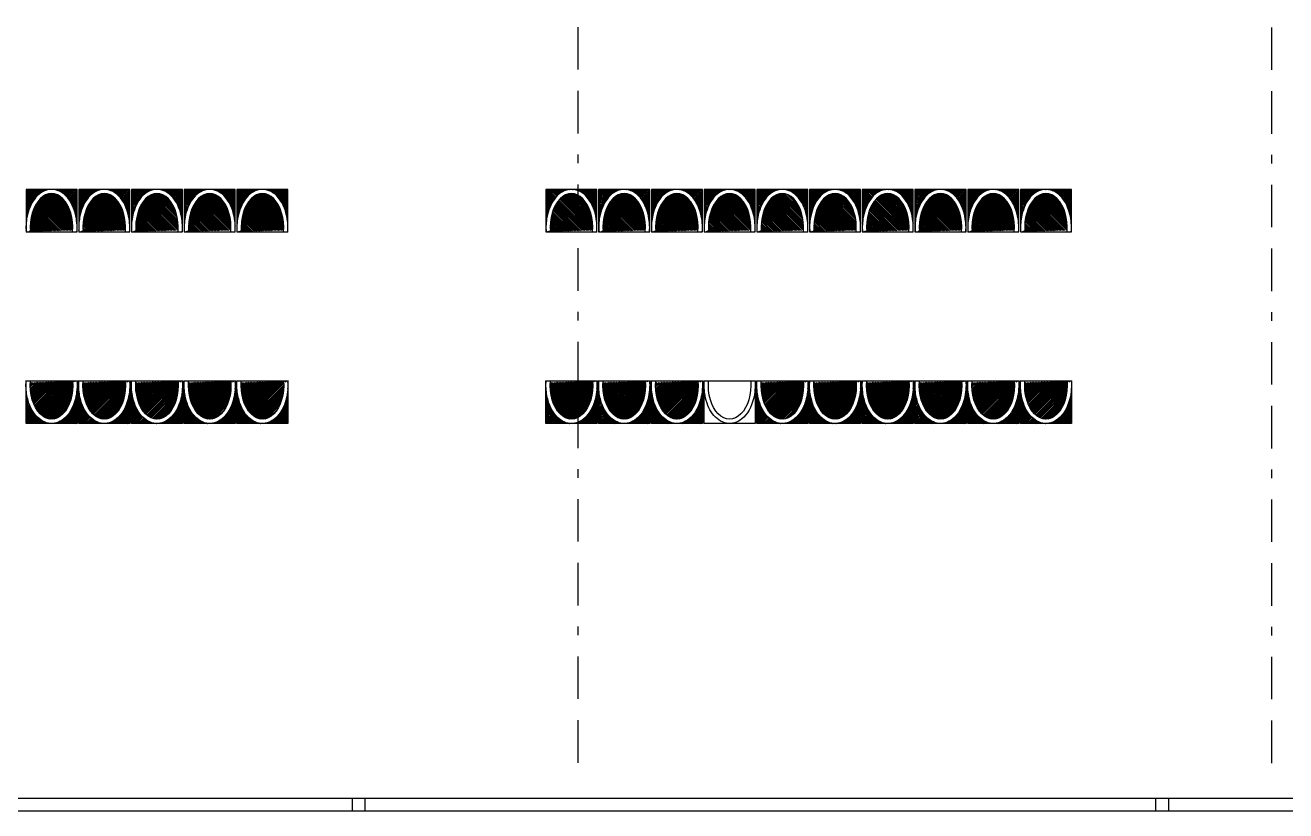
# Model space of a CAD drawing. Extents: x -151 to -2, y -18 to 162.
# Drawn here: x -136.39 to -121.57, y 10.44 to 19.68 of the extents above; entities that cross this region are included whole.
import ezdxf

# ---------------------------------------------------------------- set-up
doc = ezdxf.new("R2010")
doc.units = 0
doc.header["$MEASUREMENT"] = 0
doc.linetypes.add('BORDER', pattern=[1.75, 0.5, -0.25, 0.5, -0.25, 0, -0.25])
for name, color, linetype in [('ACESSÓRIO', 2, 'CONTINUOUS'), ('ALVENARIA', 7, 'CONTINUOUS'), ('ALVENARIA1', 44, 'CONTINUOUS'), ('CORTE', 6, 'CONTINUOUS'), ('HATCH', 30, 'CONTINUOUS')]:
    doc.layers.add(name, color=color, linetype=linetype)

msp = doc.modelspace()

# ---------------------------------------------------------------- hatches: boundary and pattern name
at = {"layer": 'HATCH'}
h = msp.add_hatch(dxfattribs=at)
h.set_pattern_fill('ANSI31', color=256, scale=0.1, angle=-90, style=0)
h.set_pattern_definition([(315, (-212.121758, -118.851121), (0.0088388348, 0.0088388348), [])])
edge = h.paths.add_edge_path()
edge.add_ellipse((-136.085, 17.297), major_axis=(0, -0.4), ratio=0.625, start_angle=82.8192, end_angle=277.1808, ccw=False)
edge.add_spline(control_points=[(-136.383, 17.247), (-136.387, 17.305), (-136.384, 17.363), (-136.359, 17.5), (-136.329, 17.575), (-136.243, 17.691), (-136.186, 17.732), (-136.059, 17.755), (-135.993, 17.735), (-135.875, 17.64), (-135.828, 17.554), (-135.788, 17.39), (-135.782, 17.318), (-135.787, 17.247)], knot_values=[1.454628, 1.454628, 1.454628, 1.454628, 1.857235, 1.857235, 2.441879, 2.441879, 3.026523, 3.026523, 3.611166, 3.611166, 4.333999, 4.333999, 4.828558, 4.828558, 4.828558, 4.828558], degree=3, periodic=0)
edge.add_line((-135.787, 17.247), (-135.785, 17.247))
edge.add_line((-135.785, 17.247), (-135.785, 17.747))
edge.add_line((-135.785, 17.747), (-136.385, 17.747))
edge.add_line((-136.385, 17.747), (-136.385, 17.247))
edge.add_line((-136.385, 17.247), (-136.383, 17.247))
h = msp.add_hatch(dxfattribs=at)
h.set_pattern_fill('ANSI31', color=256, scale=0.1, angle=-90, style=0)
h.set_pattern_definition([(315, (-211.501758, -118.851121), (0.0088388348, 0.0088388348), [])])
edge = h.paths.add_edge_path()
edge.add_ellipse((-135.465, 17.297), major_axis=(0, -0.4), ratio=0.625, start_angle=82.8192, end_angle=277.1808, ccw=False)
edge.add_spline(control_points=[(-135.763, 17.247), (-135.767, 17.305), (-135.764, 17.363), (-135.739, 17.5), (-135.709, 17.575), (-135.623, 17.691), (-135.566, 17.732), (-135.439, 17.755), (-135.373, 17.735), (-135.255, 17.64), (-135.208, 17.554), (-135.168, 17.39), (-135.162, 17.318), (-135.167, 17.247)], knot_values=[1.454628, 1.454628, 1.454628, 1.454628, 1.857235, 1.857235, 2.441879, 2.441879, 3.026523, 3.026523, 3.611166, 3.611166, 4.333999, 4.333999, 4.828558, 4.828558, 4.828558, 4.828558], degree=3, periodic=0)
edge.add_line((-135.167, 17.247), (-135.165, 17.247))
edge.add_line((-135.165, 17.247), (-135.165, 17.747))
edge.add_line((-135.165, 17.747), (-135.765, 17.747))
edge.add_line((-135.765, 17.747), (-135.765, 17.247))
edge.add_line((-135.765, 17.247), (-135.763, 17.247))
h = msp.add_hatch(dxfattribs=at)
h.set_pattern_fill('ANSI31', color=256, scale=0.1, angle=-90, style=0)
h.set_pattern_definition([(315, (-210.881758, -118.851121), (0.0088388348, 0.0088388348), [])])
edge = h.paths.add_edge_path()
edge.add_ellipse((-134.845, 17.297), major_axis=(0, -0.4), ratio=0.625, start_angle=82.8192, end_angle=277.1808, ccw=False)
edge.add_spline(control_points=[(-135.143, 17.247), (-135.147, 17.305), (-135.144, 17.363), (-135.119, 17.5), (-135.089, 17.575), (-135.003, 17.691), (-134.946, 17.732), (-134.819, 17.755), (-134.753, 17.735), (-134.635, 17.64), (-134.588, 17.554), (-134.548, 17.39), (-134.542, 17.318), (-134.547, 17.247)], knot_values=[1.454628, 1.454628, 1.454628, 1.454628, 1.857235, 1.857235, 2.441879, 2.441879, 3.026523, 3.026523, 3.611166, 3.611166, 4.333999, 4.333999, 4.828558, 4.828558, 4.828558, 4.828558], degree=3, periodic=0)
edge.add_line((-134.547, 17.247), (-134.545, 17.247))
edge.add_line((-134.545, 17.247), (-134.545, 17.747))
edge.add_line((-134.545, 17.747), (-135.145, 17.747))
edge.add_line((-135.145, 17.747), (-135.145, 17.247))
edge.add_line((-135.145, 17.247), (-135.143, 17.247))
h = msp.add_hatch(dxfattribs=at)
h.set_pattern_fill('ANSI31', color=256, scale=0.1, angle=-90, style=0)
h.set_pattern_definition([(315, (-210.261758, -118.851121), (0.0088388348, 0.0088388348), [])])
edge = h.paths.add_edge_path()
edge.add_ellipse((-134.225, 17.297), major_axis=(0, -0.4), ratio=0.625, start_angle=82.8192, end_angle=277.1808, ccw=False)
edge.add_spline(control_points=[(-134.523, 17.247), (-134.527, 17.305), (-134.524, 17.363), (-134.499, 17.5), (-134.469, 17.575), (-134.383, 17.691), (-134.326, 17.732), (-134.199, 17.755), (-134.133, 17.735), (-134.015, 17.64), (-133.968, 17.554), (-133.928, 17.39), (-133.922, 17.318), (-133.927, 17.247)], knot_values=[1.454628, 1.454628, 1.454628, 1.454628, 1.857235, 1.857235, 2.441879, 2.441879, 3.026523, 3.026523, 3.611166, 3.611166, 4.333999, 4.333999, 4.828558, 4.828558, 4.828558, 4.828558], degree=3, periodic=0)
edge.add_line((-133.927, 17.247), (-133.925, 17.247))
edge.add_line((-133.925, 17.247), (-133.925, 17.747))
edge.add_line((-133.925, 17.747), (-134.525, 17.747))
edge.add_line((-134.525, 17.747), (-134.525, 17.247))
edge.add_line((-134.525, 17.247), (-134.523, 17.247))
h = msp.add_hatch(dxfattribs=at)
h.set_pattern_fill('ANSI31', color=256, scale=0.1, angle=-90, style=0)
h.set_pattern_definition([(315, (-209.641758, -118.851121), (0.0088388348, 0.0088388348), [])])
edge = h.paths.add_edge_path()
edge.add_ellipse((-133.605, 17.297), major_axis=(0, -0.4), ratio=0.625, start_angle=82.8192, end_angle=277.1808, ccw=False)
edge.add_spline(control_points=[(-133.903, 17.247), (-133.907, 17.305), (-133.904, 17.363), (-133.879, 17.5), (-133.849, 17.575), (-133.763, 17.691), (-133.706, 17.732), (-133.579, 17.755), (-133.513, 17.735), (-133.395, 17.64), (-133.348, 17.554), (-133.308, 17.39), (-133.302, 17.318), (-133.307, 17.247)], knot_values=[1.454628, 1.454628, 1.454628, 1.454628, 1.857235, 1.857235, 2.441879, 2.441879, 3.026523, 3.026523, 3.611166, 3.611166, 4.333999, 4.333999, 4.828558, 4.828558, 4.828558, 4.828558], degree=3, periodic=0)
edge.add_line((-133.307, 17.247), (-133.305, 17.247))
edge.add_line((-133.305, 17.247), (-133.305, 17.747))
edge.add_line((-133.305, 17.747), (-133.905, 17.747))
edge.add_line((-133.905, 17.747), (-133.905, 17.247))
edge.add_line((-133.905, 17.247), (-133.903, 17.247))
h = msp.add_hatch(dxfattribs=at)
h.set_pattern_fill('ANSI31', color=256, scale=0.1, angle=-90, style=0)
h.set_pattern_definition([(315, (-206.007298, -118.851121), (0.0088388348, 0.0088388348), [])])
edge = h.paths.add_edge_path()
edge.add_ellipse((-129.971, 17.297), major_axis=(0, -0.4), ratio=0.625, start_angle=82.8192, end_angle=277.1808, ccw=False)
edge.add_spline(control_points=[(-130.269, 17.247), (-130.273, 17.305), (-130.27, 17.363), (-130.245, 17.5), (-130.215, 17.575), (-130.129, 17.691), (-130.072, 17.732), (-129.945, 17.755), (-129.879, 17.735), (-129.761, 17.64), (-129.714, 17.554), (-129.673, 17.39), (-129.667, 17.318), (-129.672, 17.247)], knot_values=[1.454628, 1.454628, 1.454628, 1.454628, 1.857235, 1.857235, 2.441879, 2.441879, 3.026523, 3.026523, 3.611166, 3.611166, 4.333999, 4.333999, 4.828558, 4.828558, 4.828558, 4.828558], degree=3, periodic=0)
edge.add_line((-129.672, 17.247), (-129.671, 17.247))
edge.add_line((-129.671, 17.247), (-129.671, 17.747))
edge.add_line((-129.671, 17.747), (-130.271, 17.747))
edge.add_line((-130.271, 17.747), (-130.271, 17.247))
edge.add_line((-130.271, 17.247), (-130.269, 17.247))
h = msp.add_hatch(dxfattribs=at)
h.set_pattern_fill('ANSI31', color=256, scale=0.1, angle=-90, style=0)
h.set_pattern_definition([(315, (-205.387298, -118.851121), (0.0088388348, 0.0088388348), [])])
edge = h.paths.add_edge_path()
edge.add_ellipse((-129.351, 17.297), major_axis=(0, -0.4), ratio=0.625, start_angle=82.8192, end_angle=277.1808, ccw=False)
edge.add_spline(control_points=[(-129.649, 17.247), (-129.653, 17.305), (-129.65, 17.363), (-129.625, 17.5), (-129.595, 17.575), (-129.509, 17.691), (-129.452, 17.732), (-129.325, 17.755), (-129.259, 17.735), (-129.141, 17.64), (-129.094, 17.554), (-129.053, 17.39), (-129.047, 17.318), (-129.052, 17.247)], knot_values=[1.454628, 1.454628, 1.454628, 1.454628, 1.857235, 1.857235, 2.441879, 2.441879, 3.026523, 3.026523, 3.611166, 3.611166, 4.333999, 4.333999, 4.828558, 4.828558, 4.828558, 4.828558], degree=3, periodic=0)
edge.add_line((-129.052, 17.247), (-129.051, 17.247))
edge.add_line((-129.051, 17.247), (-129.051, 17.747))
edge.add_line((-129.051, 17.747), (-129.651, 17.747))
edge.add_line((-129.651, 17.747), (-129.651, 17.247))
edge.add_line((-129.651, 17.247), (-129.649, 17.247))
h = msp.add_hatch(dxfattribs=at)
h.set_pattern_fill('ANSI31', color=256, scale=0.1, angle=-90, style=0)
h.set_pattern_definition([(315, (-204.767298, -118.851121), (0.0088388348, 0.0088388348), [])])
edge = h.paths.add_edge_path()
edge.add_ellipse((-128.731, 17.297), major_axis=(0, -0.4), ratio=0.625, start_angle=82.8192, end_angle=277.1808, ccw=False)
edge.add_spline(control_points=[(-129.029, 17.247), (-129.033, 17.305), (-129.03, 17.363), (-129.005, 17.5), (-128.975, 17.575), (-128.889, 17.691), (-128.832, 17.732), (-128.705, 17.755), (-128.639, 17.735), (-128.521, 17.64), (-128.474, 17.554), (-128.433, 17.39), (-128.427, 17.318), (-128.432, 17.247)], knot_values=[1.454628, 1.454628, 1.454628, 1.454628, 1.857235, 1.857235, 2.441879, 2.441879, 3.026523, 3.026523, 3.611166, 3.611166, 4.333999, 4.333999, 4.828558, 4.828558, 4.828558, 4.828558], degree=3, periodic=0)
edge.add_line((-128.432, 17.247), (-128.431, 17.247))
edge.add_line((-128.431, 17.247), (-128.431, 17.747))
edge.add_line((-128.431, 17.747), (-129.031, 17.747))
edge.add_line((-129.031, 17.747), (-129.031, 17.247))
edge.add_line((-129.031, 17.247), (-129.029, 17.247))
h = msp.add_hatch(dxfattribs=at)
h.set_pattern_fill('ANSI31', color=256, scale=0.1, angle=-90, style=0)
h.set_pattern_definition([(315, (-204.147298, -118.851121), (0.0088388348, 0.0088388348), [])])
edge = h.paths.add_edge_path()
edge.add_ellipse((-128.111, 17.297), major_axis=(0, -0.4), ratio=0.625, start_angle=82.8192, end_angle=277.1808, ccw=False)
edge.add_spline(control_points=[(-128.409, 17.247), (-128.413, 17.305), (-128.41, 17.363), (-128.385, 17.5), (-128.355, 17.575), (-128.269, 17.691), (-128.212, 17.732), (-128.085, 17.755), (-128.019, 17.735), (-127.901, 17.64), (-127.854, 17.554), (-127.813, 17.39), (-127.807, 17.318), (-127.812, 17.247)], knot_values=[1.454628, 1.454628, 1.454628, 1.454628, 1.857235, 1.857235, 2.441879, 2.441879, 3.026523, 3.026523, 3.611166, 3.611166, 4.333999, 4.333999, 4.828558, 4.828558, 4.828558, 4.828558], degree=3, periodic=0)
edge.add_line((-127.812, 17.247), (-127.811, 17.247))
edge.add_line((-127.811, 17.247), (-127.811, 17.747))
edge.add_line((-127.811, 17.747), (-128.411, 17.747))
edge.add_line((-128.411, 17.747), (-128.411, 17.247))
edge.add_line((-128.411, 17.247), (-128.409, 17.247))
h = msp.add_hatch(dxfattribs=at)
h.set_pattern_fill('ANSI31', color=256, scale=0.1, angle=-90, style=0)
h.set_pattern_definition([(315, (-203.527298, -118.851121), (0.0088388348, 0.0088388348), [])])
edge = h.paths.add_edge_path()
edge.add_ellipse((-127.491, 17.297), major_axis=(0, -0.4), ratio=0.625, start_angle=82.8192, end_angle=277.1808, ccw=False)
edge.add_spline(control_points=[(-127.789, 17.247), (-127.793, 17.305), (-127.79, 17.363), (-127.765, 17.5), (-127.735, 17.575), (-127.649, 17.691), (-127.592, 17.732), (-127.465, 17.755), (-127.399, 17.735), (-127.281, 17.64), (-127.234, 17.554), (-127.193, 17.39), (-127.187, 17.318), (-127.192, 17.247)], knot_values=[1.454628, 1.454628, 1.454628, 1.454628, 1.857235, 1.857235, 2.441879, 2.441879, 3.026523, 3.026523, 3.611166, 3.611166, 4.333999, 4.333999, 4.828558, 4.828558, 4.828558, 4.828558], degree=3, periodic=0)
edge.add_line((-127.192, 17.247), (-127.191, 17.247))
edge.add_line((-127.191, 17.247), (-127.191, 17.747))
edge.add_line((-127.191, 17.747), (-127.791, 17.747))
edge.add_line((-127.791, 17.747), (-127.791, 17.247))
edge.add_line((-127.791, 17.247), (-127.789, 17.247))
h = msp.add_hatch(dxfattribs=at)
h.set_pattern_fill('ANSI31', color=256, scale=0.1, angle=-90, style=0)
h.set_pattern_definition([(315, (-202.907298, -118.851121), (0.0088388348, 0.0088388348), [])])
edge = h.paths.add_edge_path()
edge.add_ellipse((-126.871, 17.297), major_axis=(0, -0.4), ratio=0.625, start_angle=82.8192, end_angle=277.1808, ccw=False)
edge.add_spline(control_points=[(-127.169, 17.247), (-127.173, 17.305), (-127.17, 17.363), (-127.145, 17.5), (-127.115, 17.575), (-127.029, 17.691), (-126.972, 17.732), (-126.845, 17.755), (-126.779, 17.735), (-126.661, 17.64), (-126.614, 17.554), (-126.573, 17.39), (-126.567, 17.318), (-126.572, 17.247)], knot_values=[1.454628, 1.454628, 1.454628, 1.454628, 1.857235, 1.857235, 2.441879, 2.441879, 3.026523, 3.026523, 3.611166, 3.611166, 4.333999, 4.333999, 4.828558, 4.828558, 4.828558, 4.828558], degree=3, periodic=0)
edge.add_line((-126.572, 17.247), (-126.571, 17.247))
edge.add_line((-126.571, 17.247), (-126.571, 17.747))
edge.add_line((-126.571, 17.747), (-127.171, 17.747))
edge.add_line((-127.171, 17.747), (-127.171, 17.247))
edge.add_line((-127.171, 17.247), (-127.169, 17.247))
h = msp.add_hatch(dxfattribs=at)
h.set_pattern_fill('ANSI31', color=256, scale=0.1, angle=-90, style=0)
h.set_pattern_definition([(315, (-202.287298, -118.851121), (0.0088388348, 0.0088388348), [])])
edge = h.paths.add_edge_path()
edge.add_ellipse((-126.251, 17.297), major_axis=(0, -0.4), ratio=0.625, start_angle=82.8192, end_angle=277.1808, ccw=False)
edge.add_spline(control_points=[(-126.549, 17.247), (-126.553, 17.305), (-126.55, 17.363), (-126.525, 17.5), (-126.495, 17.575), (-126.409, 17.691), (-126.352, 17.732), (-126.225, 17.755), (-126.159, 17.735), (-126.041, 17.64), (-125.994, 17.554), (-125.953, 17.39), (-125.947, 17.318), (-125.952, 17.247)], knot_values=[1.454628, 1.454628, 1.454628, 1.454628, 1.857235, 1.857235, 2.441879, 2.441879, 3.026523, 3.026523, 3.611166, 3.611166, 4.333999, 4.333999, 4.828558, 4.828558, 4.828558, 4.828558], degree=3, periodic=0)
edge.add_line((-125.952, 17.247), (-125.951, 17.247))
edge.add_line((-125.951, 17.247), (-125.951, 17.747))
edge.add_line((-125.951, 17.747), (-126.551, 17.747))
edge.add_line((-126.551, 17.747), (-126.551, 17.247))
edge.add_line((-126.551, 17.247), (-126.549, 17.247))
h = msp.add_hatch(dxfattribs=at)
h.set_pattern_fill('ANSI31', color=256, scale=0.1, angle=-90, style=0)
h.set_pattern_definition([(315, (-201.667298, -118.851121), (0.0088388348, 0.0088388348), [])])
edge = h.paths.add_edge_path()
edge.add_ellipse((-125.631, 17.297), major_axis=(0, -0.4), ratio=0.625, start_angle=82.8192, end_angle=277.1808, ccw=False)
edge.add_spline(control_points=[(-125.929, 17.247), (-125.933, 17.305), (-125.93, 17.363), (-125.905, 17.5), (-125.875, 17.575), (-125.789, 17.691), (-125.732, 17.732), (-125.605, 17.755), (-125.539, 17.735), (-125.421, 17.64), (-125.374, 17.554), (-125.333, 17.39), (-125.327, 17.318), (-125.332, 17.247)], knot_values=[1.454628, 1.454628, 1.454628, 1.454628, 1.857235, 1.857235, 2.441879, 2.441879, 3.026523, 3.026523, 3.611166, 3.611166, 4.333999, 4.333999, 4.828558, 4.828558, 4.828558, 4.828558], degree=3, periodic=0)
edge.add_line((-125.332, 17.247), (-125.331, 17.247))
edge.add_line((-125.331, 17.247), (-125.331, 17.747))
edge.add_line((-125.331, 17.747), (-125.931, 17.747))
edge.add_line((-125.931, 17.747), (-125.931, 17.247))
edge.add_line((-125.931, 17.247), (-125.929, 17.247))
h = msp.add_hatch(dxfattribs=at)
h.set_pattern_fill('ANSI31', color=256, scale=0.1, angle=-90, style=0)
h.set_pattern_definition([(315, (-201.047298, -118.851121), (0.0088388348, 0.0088388348), [])])
edge = h.paths.add_edge_path()
edge.add_ellipse((-125.011, 17.297), major_axis=(0, -0.4), ratio=0.625, start_angle=82.8192, end_angle=277.1808, ccw=False)
edge.add_spline(control_points=[(-125.309, 17.247), (-125.313, 17.305), (-125.31, 17.363), (-125.285, 17.5), (-125.255, 17.575), (-125.169, 17.691), (-125.112, 17.732), (-124.985, 17.755), (-124.919, 17.735), (-124.801, 17.64), (-124.754, 17.554), (-124.713, 17.39), (-124.707, 17.318), (-124.712, 17.247)], knot_values=[1.454628, 1.454628, 1.454628, 1.454628, 1.857235, 1.857235, 2.441879, 2.441879, 3.026523, 3.026523, 3.611166, 3.611166, 4.333999, 4.333999, 4.828558, 4.828558, 4.828558, 4.828558], degree=3, periodic=0)
edge.add_line((-124.712, 17.247), (-124.711, 17.247))
edge.add_line((-124.711, 17.247), (-124.711, 17.747))
edge.add_line((-124.711, 17.747), (-125.311, 17.747))
edge.add_line((-125.311, 17.747), (-125.311, 17.247))
edge.add_line((-125.311, 17.247), (-125.309, 17.247))
h = msp.add_hatch(dxfattribs=at)
h.set_pattern_fill('ANSI31', color=256, scale=0.1, angle=-90, style=0)
h.set_pattern_definition([(315, (-200.427298, -118.851121), (0.0088388348, 0.0088388348), [])])
edge = h.paths.add_edge_path()
edge.add_ellipse((-124.391, 17.297), major_axis=(0, -0.4), ratio=0.625, start_angle=82.8192, end_angle=277.1808, ccw=False)
edge.add_spline(control_points=[(-124.689, 17.247), (-124.693, 17.305), (-124.69, 17.363), (-124.665, 17.5), (-124.635, 17.575), (-124.549, 17.691), (-124.492, 17.732), (-124.365, 17.755), (-124.299, 17.735), (-124.181, 17.64), (-124.134, 17.554), (-124.093, 17.39), (-124.087, 17.318), (-124.092, 17.247)], knot_values=[1.454628, 1.454628, 1.454628, 1.454628, 1.857235, 1.857235, 2.441879, 2.441879, 3.026523, 3.026523, 3.611166, 3.611166, 4.333999, 4.333999, 4.828558, 4.828558, 4.828558, 4.828558], degree=3, periodic=0)
edge.add_line((-124.092, 17.247), (-124.091, 17.247))
edge.add_line((-124.091, 17.247), (-124.091, 17.747))
edge.add_line((-124.091, 17.747), (-124.691, 17.747))
edge.add_line((-124.691, 17.747), (-124.691, 17.247))
edge.add_line((-124.691, 17.247), (-124.689, 17.247))
h = msp.add_hatch(dxfattribs=at)
h.set_pattern_fill('ANSI31', color=256, scale=0.1, angle=-90, style=0)
h.set_pattern_definition([(45, (-212.121758, 151.591886), (0.0088388348, -0.0088388348), [])])
edge = h.paths.add_edge_path()
edge.add_ellipse((-136.085, 15.444), major_axis=(0, 0.4), ratio=0.625, start_angle=82.8192, end_angle=277.1808)
edge.add_spline(control_points=[(-135.787, 15.494), (-135.782, 15.423), (-135.788, 15.351), (-135.828, 15.186), (-135.875, 15.101), (-135.993, 15.006), (-136.059, 14.986), (-136.186, 15.009), (-136.243, 15.05), (-136.329, 15.166), (-136.359, 15.241), (-136.384, 15.378), (-136.387, 15.436), (-136.383, 15.494)], knot_values=[1.454628, 1.454628, 1.454628, 1.454628, 1.949187, 1.949187, 2.672019, 2.672019, 3.256663, 3.256663, 3.841306, 3.841306, 4.42595, 4.42595, 4.828558, 4.828558, 4.828558, 4.828558], degree=3, periodic=0)
edge.add_line((-136.383, 15.494), (-136.385, 15.494))
edge.add_line((-136.385, 15.494), (-136.385, 14.994))
edge.add_line((-136.385, 14.994), (-135.785, 14.994))
edge.add_line((-135.785, 14.994), (-135.785, 15.494))
edge.add_line((-135.785, 15.494), (-135.787, 15.494))
h = msp.add_hatch(dxfattribs=at)
h.set_pattern_fill('ANSI31', color=256, scale=0.1, angle=-90, style=0)
h.set_pattern_definition([(45, (-211.501758, 151.591886), (0.0088388348, -0.0088388348), [])])
edge = h.paths.add_edge_path()
edge.add_ellipse((-135.465, 15.444), major_axis=(0, 0.4), ratio=0.625, start_angle=82.8192, end_angle=277.1808)
edge.add_spline(control_points=[(-135.167, 15.494), (-135.162, 15.423), (-135.168, 15.351), (-135.208, 15.186), (-135.255, 15.101), (-135.373, 15.006), (-135.439, 14.986), (-135.566, 15.009), (-135.623, 15.05), (-135.709, 15.166), (-135.739, 15.241), (-135.764, 15.378), (-135.767, 15.436), (-135.763, 15.494)], knot_values=[1.454628, 1.454628, 1.454628, 1.454628, 1.949187, 1.949187, 2.672019, 2.672019, 3.256663, 3.256663, 3.841306, 3.841306, 4.42595, 4.42595, 4.828558, 4.828558, 4.828558, 4.828558], degree=3, periodic=0)
edge.add_line((-135.763, 15.494), (-135.765, 15.494))
edge.add_line((-135.765, 15.494), (-135.765, 14.994))
edge.add_line((-135.765, 14.994), (-135.165, 14.994))
edge.add_line((-135.165, 14.994), (-135.165, 15.494))
edge.add_line((-135.165, 15.494), (-135.167, 15.494))
h = msp.add_hatch(dxfattribs=at)
h.set_pattern_fill('ANSI31', color=256, scale=0.1, angle=-90, style=0)
h.set_pattern_definition([(45, (-210.881758, 151.591886), (0.0088388348, -0.0088388348), [])])
edge = h.paths.add_edge_path()
edge.add_ellipse((-134.845, 15.444), major_axis=(0, 0.4), ratio=0.625, start_angle=82.8192, end_angle=277.1808)
edge.add_spline(control_points=[(-134.547, 15.494), (-134.542, 15.423), (-134.548, 15.351), (-134.588, 15.186), (-134.635, 15.101), (-134.753, 15.006), (-134.819, 14.986), (-134.946, 15.009), (-135.003, 15.05), (-135.089, 15.166), (-135.119, 15.241), (-135.144, 15.378), (-135.147, 15.436), (-135.143, 15.494)], knot_values=[1.454628, 1.454628, 1.454628, 1.454628, 1.949187, 1.949187, 2.672019, 2.672019, 3.256663, 3.256663, 3.841306, 3.841306, 4.42595, 4.42595, 4.828558, 4.828558, 4.828558, 4.828558], degree=3, periodic=0)
edge.add_line((-135.143, 15.494), (-135.145, 15.494))
edge.add_line((-135.145, 15.494), (-135.145, 14.994))
edge.add_line((-135.145, 14.994), (-134.545, 14.994))
edge.add_line((-134.545, 14.994), (-134.545, 15.494))
edge.add_line((-134.545, 15.494), (-134.547, 15.494))
h = msp.add_hatch(dxfattribs=at)
h.set_pattern_fill('ANSI31', color=256, scale=0.1, angle=-90, style=0)
h.set_pattern_definition([(45, (-210.261758, 151.591886), (0.0088388348, -0.0088388348), [])])
edge = h.paths.add_edge_path()
edge.add_ellipse((-134.225, 15.444), major_axis=(0, 0.4), ratio=0.625, start_angle=82.8192, end_angle=277.1808)
edge.add_spline(control_points=[(-133.927, 15.494), (-133.922, 15.423), (-133.928, 15.351), (-133.968, 15.186), (-134.015, 15.101), (-134.133, 15.006), (-134.199, 14.986), (-134.326, 15.009), (-134.383, 15.05), (-134.469, 15.166), (-134.499, 15.241), (-134.524, 15.378), (-134.527, 15.436), (-134.523, 15.494)], knot_values=[1.454628, 1.454628, 1.454628, 1.454628, 1.949187, 1.949187, 2.672019, 2.672019, 3.256663, 3.256663, 3.841306, 3.841306, 4.42595, 4.42595, 4.828558, 4.828558, 4.828558, 4.828558], degree=3, periodic=0)
edge.add_line((-134.523, 15.494), (-134.525, 15.494))
edge.add_line((-134.525, 15.494), (-134.525, 14.994))
edge.add_line((-134.525, 14.994), (-133.925, 14.994))
edge.add_line((-133.925, 14.994), (-133.925, 15.494))
edge.add_line((-133.925, 15.494), (-133.927, 15.494))
h = msp.add_hatch(dxfattribs=at)
h.set_pattern_fill('ANSI31', color=256, scale=0.1, angle=-90, style=0)
h.set_pattern_definition([(45, (-209.641758, 151.591886), (0.0088388348, -0.0088388348), [])])
edge = h.paths.add_edge_path()
edge.add_ellipse((-133.605, 15.444), major_axis=(0, 0.4), ratio=0.625, start_angle=82.8192, end_angle=277.1808)
edge.add_spline(control_points=[(-133.307, 15.494), (-133.302, 15.423), (-133.308, 15.351), (-133.348, 15.186), (-133.395, 15.101), (-133.513, 15.006), (-133.579, 14.986), (-133.706, 15.009), (-133.763, 15.05), (-133.849, 15.166), (-133.879, 15.241), (-133.904, 15.378), (-133.907, 15.436), (-133.903, 15.494)], knot_values=[1.454628, 1.454628, 1.454628, 1.454628, 1.949187, 1.949187, 2.672019, 2.672019, 3.256663, 3.256663, 3.841306, 3.841306, 4.42595, 4.42595, 4.828558, 4.828558, 4.828558, 4.828558], degree=3, periodic=0)
edge.add_line((-133.903, 15.494), (-133.905, 15.494))
edge.add_line((-133.905, 15.494), (-133.905, 14.994))
edge.add_line((-133.905, 14.994), (-133.305, 14.994))
edge.add_line((-133.305, 14.994), (-133.305, 15.494))
edge.add_line((-133.305, 15.494), (-133.307, 15.494))
h = msp.add_hatch(dxfattribs=at)
h.set_pattern_fill('ANSI31', color=256, scale=0.1, angle=-90, style=0)
h.set_pattern_definition([(45, (-206.007298, 151.591886), (0.0088388348, -0.0088388348), [])])
edge = h.paths.add_edge_path()
edge.add_ellipse((-129.971, 15.444), major_axis=(0, 0.4), ratio=0.625, start_angle=82.8192, end_angle=277.1808)
edge.add_spline(control_points=[(-129.672, 15.494), (-129.667, 15.423), (-129.673, 15.351), (-129.714, 15.186), (-129.761, 15.101), (-129.879, 15.006), (-129.945, 14.986), (-130.072, 15.009), (-130.129, 15.05), (-130.215, 15.166), (-130.245, 15.241), (-130.27, 15.378), (-130.273, 15.436), (-130.269, 15.494)], knot_values=[1.454628, 1.454628, 1.454628, 1.454628, 1.949187, 1.949187, 2.672019, 2.672019, 3.256663, 3.256663, 3.841306, 3.841306, 4.42595, 4.42595, 4.828558, 4.828558, 4.828558, 4.828558], degree=3, periodic=0)
edge.add_line((-130.269, 15.494), (-130.271, 15.494))
edge.add_line((-130.271, 15.494), (-130.271, 14.994))
edge.add_line((-130.271, 14.994), (-129.671, 14.994))
edge.add_line((-129.671, 14.994), (-129.671, 15.494))
edge.add_line((-129.671, 15.494), (-129.672, 15.494))
h = msp.add_hatch(dxfattribs=at)
h.set_pattern_fill('ANSI31', color=256, scale=0.1, angle=-90, style=0)
h.set_pattern_definition([(45, (-205.387298, 151.591886), (0.0088388348, -0.0088388348), [])])
edge = h.paths.add_edge_path()
edge.add_ellipse((-129.351, 15.444), major_axis=(0, 0.4), ratio=0.625, start_angle=82.8192, end_angle=277.1808)
edge.add_spline(control_points=[(-129.052, 15.494), (-129.047, 15.423), (-129.053, 15.351), (-129.094, 15.186), (-129.141, 15.101), (-129.259, 15.006), (-129.325, 14.986), (-129.452, 15.009), (-129.509, 15.05), (-129.595, 15.166), (-129.625, 15.241), (-129.65, 15.378), (-129.653, 15.436), (-129.649, 15.494)], knot_values=[1.454628, 1.454628, 1.454628, 1.454628, 1.949187, 1.949187, 2.672019, 2.672019, 3.256663, 3.256663, 3.841306, 3.841306, 4.42595, 4.42595, 4.828558, 4.828558, 4.828558, 4.828558], degree=3, periodic=0)
edge.add_line((-129.649, 15.494), (-129.651, 15.494))
edge.add_line((-129.651, 15.494), (-129.651, 14.994))
edge.add_line((-129.651, 14.994), (-129.051, 14.994))
edge.add_line((-129.051, 14.994), (-129.051, 15.494))
edge.add_line((-129.051, 15.494), (-129.052, 15.494))
h = msp.add_hatch(dxfattribs=at)
h.set_pattern_fill('ANSI31', color=256, scale=0.1, angle=-90, style=0)
h.set_pattern_definition([(45, (-204.767298, 151.591886), (0.0088388348, -0.0088388348), [])])
edge = h.paths.add_edge_path()
edge.add_ellipse((-128.731, 15.444), major_axis=(0, 0.4), ratio=0.625, start_angle=82.8192, end_angle=277.1808)
edge.add_spline(control_points=[(-128.432, 15.494), (-128.427, 15.423), (-128.433, 15.351), (-128.474, 15.186), (-128.521, 15.101), (-128.639, 15.006), (-128.705, 14.986), (-128.832, 15.009), (-128.889, 15.05), (-128.975, 15.166), (-129.005, 15.241), (-129.03, 15.378), (-129.033, 15.436), (-129.029, 15.494)], knot_values=[1.454628, 1.454628, 1.454628, 1.454628, 1.949187, 1.949187, 2.672019, 2.672019, 3.256663, 3.256663, 3.841306, 3.841306, 4.42595, 4.42595, 4.828558, 4.828558, 4.828558, 4.828558], degree=3, periodic=0)
edge.add_line((-129.029, 15.494), (-129.031, 15.494))
edge.add_line((-129.031, 15.494), (-129.031, 14.994))
edge.add_line((-129.031, 14.994), (-128.431, 14.994))
edge.add_line((-128.431, 14.994), (-128.431, 15.494))
edge.add_line((-128.431, 15.494), (-128.432, 15.494))
h = msp.add_hatch(dxfattribs=at)
h.set_pattern_fill('ANSI31', color=256, scale=0.1, angle=-90, style=0)
h.set_pattern_definition([(45, (-203.527298, 151.591886), (0.0088388348, -0.0088388348), [])])
edge = h.paths.add_edge_path()
edge.add_ellipse((-127.491, 15.444), major_axis=(0, 0.4), ratio=0.625, start_angle=82.8192, end_angle=277.1808)
edge.add_spline(control_points=[(-127.192, 15.494), (-127.187, 15.423), (-127.193, 15.351), (-127.234, 15.186), (-127.281, 15.101), (-127.399, 15.006), (-127.465, 14.986), (-127.592, 15.009), (-127.649, 15.05), (-127.735, 15.166), (-127.765, 15.241), (-127.79, 15.378), (-127.793, 15.436), (-127.789, 15.494)], knot_values=[1.454628, 1.454628, 1.454628, 1.454628, 1.949187, 1.949187, 2.672019, 2.672019, 3.256663, 3.256663, 3.841306, 3.841306, 4.42595, 4.42595, 4.828558, 4.828558, 4.828558, 4.828558], degree=3, periodic=0)
edge.add_line((-127.789, 15.494), (-127.791, 15.494))
edge.add_line((-127.791, 15.494), (-127.791, 14.994))
edge.add_line((-127.791, 14.994), (-127.191, 14.994))
edge.add_line((-127.191, 14.994), (-127.191, 15.494))
edge.add_line((-127.191, 15.494), (-127.192, 15.494))
h = msp.add_hatch(dxfattribs=at)
h.set_pattern_fill('ANSI31', color=256, scale=0.1, angle=-90, style=0)
h.set_pattern_definition([(45, (-202.907298, 151.591886), (0.0088388348, -0.0088388348), [])])
edge = h.paths.add_edge_path()
edge.add_ellipse((-126.871, 15.444), major_axis=(0, 0.4), ratio=0.625, start_angle=82.8192, end_angle=277.1808)
edge.add_spline(control_points=[(-126.572, 15.494), (-126.567, 15.423), (-126.573, 15.351), (-126.614, 15.186), (-126.661, 15.101), (-126.779, 15.006), (-126.845, 14.986), (-126.972, 15.009), (-127.029, 15.05), (-127.115, 15.166), (-127.145, 15.241), (-127.17, 15.378), (-127.173, 15.436), (-127.169, 15.494)], knot_values=[1.454628, 1.454628, 1.454628, 1.454628, 1.949187, 1.949187, 2.672019, 2.672019, 3.256663, 3.256663, 3.841306, 3.841306, 4.42595, 4.42595, 4.828558, 4.828558, 4.828558, 4.828558], degree=3, periodic=0)
edge.add_line((-127.169, 15.494), (-127.171, 15.494))
edge.add_line((-127.171, 15.494), (-127.171, 14.994))
edge.add_line((-127.171, 14.994), (-126.571, 14.994))
edge.add_line((-126.571, 14.994), (-126.571, 15.494))
edge.add_line((-126.571, 15.494), (-126.572, 15.494))
h = msp.add_hatch(dxfattribs=at)
h.set_pattern_fill('ANSI31', color=256, scale=0.1, angle=-90, style=0)
h.set_pattern_definition([(45, (-202.287298, 151.591886), (0.0088388348, -0.0088388348), [])])
edge = h.paths.add_edge_path()
edge.add_ellipse((-126.251, 15.444), major_axis=(0, 0.4), ratio=0.625, start_angle=82.8192, end_angle=277.1808)
edge.add_spline(control_points=[(-125.952, 15.494), (-125.947, 15.423), (-125.953, 15.351), (-125.994, 15.186), (-126.041, 15.101), (-126.159, 15.006), (-126.225, 14.986), (-126.352, 15.009), (-126.409, 15.05), (-126.495, 15.166), (-126.525, 15.241), (-126.55, 15.378), (-126.553, 15.436), (-126.549, 15.494)], knot_values=[1.454628, 1.454628, 1.454628, 1.454628, 1.949187, 1.949187, 2.672019, 2.672019, 3.256663, 3.256663, 3.841306, 3.841306, 4.42595, 4.42595, 4.828558, 4.828558, 4.828558, 4.828558], degree=3, periodic=0)
edge.add_line((-126.549, 15.494), (-126.551, 15.494))
edge.add_line((-126.551, 15.494), (-126.551, 14.994))
edge.add_line((-126.551, 14.994), (-125.951, 14.994))
edge.add_line((-125.951, 14.994), (-125.951, 15.494))
edge.add_line((-125.951, 15.494), (-125.952, 15.494))
h = msp.add_hatch(dxfattribs=at)
h.set_pattern_fill('ANSI31', color=256, scale=0.1, angle=-90, style=0)
h.set_pattern_definition([(45, (-201.667298, 151.591886), (0.0088388348, -0.0088388348), [])])
edge = h.paths.add_edge_path()
edge.add_ellipse((-125.631, 15.444), major_axis=(0, 0.4), ratio=0.625, start_angle=82.8192, end_angle=277.1808)
edge.add_spline(control_points=[(-125.332, 15.494), (-125.327, 15.423), (-125.333, 15.351), (-125.374, 15.186), (-125.421, 15.101), (-125.539, 15.006), (-125.605, 14.986), (-125.732, 15.009), (-125.789, 15.05), (-125.875, 15.166), (-125.905, 15.241), (-125.93, 15.378), (-125.933, 15.436), (-125.929, 15.494)], knot_values=[1.454628, 1.454628, 1.454628, 1.454628, 1.949187, 1.949187, 2.672019, 2.672019, 3.256663, 3.256663, 3.841306, 3.841306, 4.42595, 4.42595, 4.828558, 4.828558, 4.828558, 4.828558], degree=3, periodic=0)
edge.add_line((-125.929, 15.494), (-125.931, 15.494))
edge.add_line((-125.931, 15.494), (-125.931, 14.994))
edge.add_line((-125.931, 14.994), (-125.331, 14.994))
edge.add_line((-125.331, 14.994), (-125.331, 15.494))
edge.add_line((-125.331, 15.494), (-125.332, 15.494))
h = msp.add_hatch(dxfattribs=at)
h.set_pattern_fill('ANSI31', color=256, scale=0.1, angle=-90, style=0)
h.set_pattern_definition([(45, (-201.047298, 151.591886), (0.0088388348, -0.0088388348), [])])
edge = h.paths.add_edge_path()
edge.add_ellipse((-125.011, 15.444), major_axis=(0, 0.4), ratio=0.625, start_angle=82.8192, end_angle=277.1808)
edge.add_spline(control_points=[(-124.712, 15.494), (-124.707, 15.423), (-124.713, 15.351), (-124.754, 15.186), (-124.801, 15.101), (-124.919, 15.006), (-124.985, 14.986), (-125.112, 15.009), (-125.169, 15.05), (-125.255, 15.166), (-125.285, 15.241), (-125.31, 15.378), (-125.313, 15.436), (-125.309, 15.494)], knot_values=[1.454628, 1.454628, 1.454628, 1.454628, 1.949187, 1.949187, 2.672019, 2.672019, 3.256663, 3.256663, 3.841306, 3.841306, 4.42595, 4.42595, 4.828558, 4.828558, 4.828558, 4.828558], degree=3, periodic=0)
edge.add_line((-125.309, 15.494), (-125.311, 15.494))
edge.add_line((-125.311, 15.494), (-125.311, 14.994))
edge.add_line((-125.311, 14.994), (-124.711, 14.994))
edge.add_line((-124.711, 14.994), (-124.711, 15.494))
edge.add_line((-124.711, 15.494), (-124.712, 15.494))
h = msp.add_hatch(dxfattribs=at)
h.set_pattern_fill('ANSI31', color=256, scale=0.1, angle=-90, style=0)
h.set_pattern_definition([(45, (-200.427298, 151.591886), (0.0088388348, -0.0088388348), [])])
edge = h.paths.add_edge_path()
edge.add_ellipse((-124.391, 15.444), major_axis=(0, 0.4), ratio=0.625, start_angle=82.8192, end_angle=277.1808)
edge.add_spline(control_points=[(-124.092, 15.494), (-124.087, 15.423), (-124.093, 15.351), (-124.134, 15.186), (-124.181, 15.101), (-124.299, 15.006), (-124.365, 14.986), (-124.492, 15.009), (-124.549, 15.05), (-124.635, 15.166), (-124.665, 15.241), (-124.69, 15.378), (-124.693, 15.436), (-124.689, 15.494)], knot_values=[1.454628, 1.454628, 1.454628, 1.454628, 1.949187, 1.949187, 2.672019, 2.672019, 3.256663, 3.256663, 3.841306, 3.841306, 4.42595, 4.42595, 4.828558, 4.828558, 4.828558, 4.828558], degree=3, periodic=0)
edge.add_line((-124.689, 15.494), (-124.691, 15.494))
edge.add_line((-124.691, 15.494), (-124.691, 14.994))
edge.add_line((-124.691, 14.994), (-124.091, 14.994))
edge.add_line((-124.091, 14.994), (-124.091, 15.494))
edge.add_line((-124.091, 15.494), (-124.092, 15.494))

# ---------------------------------------------------------------- linework, layer by layer
at = {"layer": 'ACESSÓRIO'}
for points in [[(-136.385, 17.747), (-136.385, 17.247), (-135.785, 17.247), (-135.785, 17.747)], [(-135.765, 17.747), (-135.765, 17.247), (-135.165, 17.247), (-135.165, 17.747)], [(-135.145, 17.747), (-135.145, 17.247), (-134.545, 17.247), (-134.545, 17.747)], [(-134.525, 17.747), (-134.525, 17.247), (-133.925, 17.247), (-133.925, 17.747)], [(-133.905, 17.747), (-133.905, 17.247), (-133.305, 17.247), (-133.305, 17.747)], [(-130.271, 17.747), (-130.271, 17.247), (-129.671, 17.247), (-129.671, 17.747)], [(-129.651, 17.747), (-129.651, 17.247), (-129.051, 17.247), (-129.051, 17.747)], [(-129.031, 17.747), (-129.031, 17.247), (-128.431, 17.247), (-128.431, 17.747)], [(-128.411, 17.747), (-128.411, 17.247), (-127.811, 17.247), (-127.811, 17.747)], [(-127.791, 17.747), (-127.791, 17.247), (-127.191, 17.247), (-127.191, 17.747)], [(-127.171, 17.747), (-127.171, 17.247), (-126.571, 17.247), (-126.571, 17.747)], [(-126.551, 17.747), (-126.551, 17.247), (-125.951, 17.247), (-125.951, 17.747)], [(-125.931, 17.747), (-125.931, 17.247), (-125.331, 17.247), (-125.331, 17.747)], [(-125.311, 17.747), (-125.311, 17.247), (-124.711, 17.247), (-124.711, 17.747)], [(-124.691, 17.747), (-124.691, 17.247), (-124.091, 17.247), (-124.091, 17.747)], [(-136.385, 14.994), (-136.385, 15.494), (-135.785, 15.494), (-135.785, 14.994)], [(-135.765, 14.994), (-135.765, 15.494), (-135.165, 15.494), (-135.165, 14.994)], [(-135.145, 14.994), (-135.145, 15.494), (-134.545, 15.494), (-134.545, 14.994)], [(-134.525, 14.994), (-134.525, 15.494), (-133.925, 15.494), (-133.925, 14.994)], [(-133.905, 14.994), (-133.905, 15.494), (-133.305, 15.494), (-133.305, 14.994)], [(-130.271, 14.994), (-130.271, 15.494), (-129.671, 15.494), (-129.671, 14.994)], [(-129.651, 14.994), (-129.651, 15.494), (-129.051, 15.494), (-129.051, 14.994)], [(-129.031, 14.994), (-129.031, 15.494), (-128.431, 15.494), (-128.431, 14.994)], [(-128.411, 14.994), (-128.411, 15.494), (-127.811, 15.494), (-127.811, 14.994)], [(-127.791, 14.994), (-127.791, 15.494), (-127.191, 15.494), (-127.191, 14.994)], [(-127.171, 14.994), (-127.171, 15.494), (-126.571, 15.494), (-126.571, 14.994)], [(-126.551, 14.994), (-126.551, 15.494), (-125.951, 15.494), (-125.951, 14.994)], [(-125.931, 14.994), (-125.931, 15.494), (-125.331, 15.494), (-125.331, 14.994)], [(-125.311, 14.994), (-125.311, 15.494), (-124.711, 15.494), (-124.711, 14.994)], [(-124.691, 14.994), (-124.691, 15.494), (-124.091, 15.494), (-124.091, 14.994)]]:
    msp.add_lwpolyline(points, close=True, dxfattribs=at)
for centre in [(-136.085, 17.297), (-135.465, 17.297), (-134.845, 17.297), (-134.225, 17.297), (-133.605, 17.297), (-129.971, 17.297), (-129.351, 17.297), (-128.731, 17.297), (-128.111, 17.297), (-127.491, 17.297), (-126.871, 17.297), (-126.251, 17.297), (-125.631, 17.297), (-125.011, 17.297), (-124.391, 17.297)]:
    msp.add_ellipse(centre, major_axis=(0, -0.4), ratio=0.625, start_param=1.445468, end_param=4.837717, dxfattribs=at)
at = {"layer": 'ACESSÓRIO', "extrusion": (0, 0, -1)}
for centre in [(-136.085, 15.444), (-135.465, 15.444), (-134.845, 15.444), (-134.225, 15.444), (-133.605, 15.444), (-129.971, 15.444), (-129.351, 15.444), (-128.731, 15.444), (-128.111, 15.444), (-127.491, 15.444), (-126.871, 15.444), (-126.251, 15.444), (-125.631, 15.444), (-125.011, 15.444), (-124.391, 15.444)]:
    msp.add_ellipse(centre, major_axis=(0, 0.4), ratio=0.625, start_param=1.445468, end_param=4.837717, dxfattribs=at)
at = {"layer": 'ACESSÓRIO'}
for points in [[(-135.787, 17.243), (-135.781, 17.315), (-135.787, 17.389), (-135.828, 17.554), (-135.875, 17.64), (-135.993, 17.735), (-136.059, 17.755), (-136.186, 17.732), (-136.243, 17.691), (-136.329, 17.575), (-136.359, 17.5), (-136.385, 17.362), (-136.388, 17.302), (-136.383, 17.243)], [(-135.167, 17.243), (-135.161, 17.315), (-135.167, 17.389), (-135.208, 17.554), (-135.255, 17.64), (-135.373, 17.735), (-135.439, 17.755), (-135.566, 17.732), (-135.623, 17.691), (-135.709, 17.575), (-135.739, 17.5), (-135.765, 17.362), (-135.768, 17.302), (-135.763, 17.243)], [(-134.547, 17.243), (-134.541, 17.315), (-134.547, 17.389), (-134.588, 17.554), (-134.635, 17.64), (-134.753, 17.735), (-134.819, 17.755), (-134.946, 17.732), (-135.003, 17.691), (-135.089, 17.575), (-135.119, 17.5), (-135.145, 17.362), (-135.148, 17.302), (-135.143, 17.243)], [(-133.927, 17.243), (-133.921, 17.315), (-133.927, 17.389), (-133.968, 17.554), (-134.015, 17.64), (-134.133, 17.735), (-134.199, 17.755), (-134.326, 17.732), (-134.383, 17.691), (-134.469, 17.575), (-134.499, 17.5), (-134.525, 17.362), (-134.528, 17.302), (-134.523, 17.243)], [(-133.307, 17.243), (-133.301, 17.315), (-133.307, 17.389), (-133.348, 17.554), (-133.395, 17.64), (-133.513, 17.735), (-133.579, 17.755), (-133.706, 17.732), (-133.763, 17.691), (-133.849, 17.575), (-133.879, 17.5), (-133.905, 17.362), (-133.908, 17.302), (-133.903, 17.243)], [(-129.673, 17.243), (-129.667, 17.315), (-129.673, 17.389), (-129.714, 17.554), (-129.761, 17.64), (-129.879, 17.735), (-129.945, 17.755), (-130.072, 17.732), (-130.129, 17.691), (-130.215, 17.575), (-130.245, 17.5), (-130.27, 17.362), (-130.273, 17.302), (-130.268, 17.243)], [(-129.053, 17.243), (-129.047, 17.315), (-129.053, 17.389), (-129.094, 17.554), (-129.141, 17.64), (-129.259, 17.735), (-129.325, 17.755), (-129.452, 17.732), (-129.509, 17.691), (-129.595, 17.575), (-129.625, 17.5), (-129.65, 17.362), (-129.653, 17.302), (-129.648, 17.243)], [(-128.433, 17.243), (-128.427, 17.315), (-128.433, 17.389), (-128.474, 17.554), (-128.521, 17.64), (-128.639, 17.735), (-128.705, 17.755), (-128.832, 17.732), (-128.889, 17.691), (-128.975, 17.575), (-129.005, 17.5), (-129.03, 17.362), (-129.033, 17.302), (-129.028, 17.243)], [(-127.813, 17.243), (-127.807, 17.315), (-127.813, 17.389), (-127.854, 17.554), (-127.901, 17.64), (-128.019, 17.735), (-128.085, 17.755), (-128.212, 17.732), (-128.269, 17.691), (-128.355, 17.575), (-128.385, 17.5), (-128.41, 17.362), (-128.413, 17.302), (-128.408, 17.243)], [(-127.193, 17.243), (-127.187, 17.315), (-127.193, 17.389), (-127.234, 17.554), (-127.281, 17.64), (-127.399, 17.735), (-127.465, 17.755), (-127.592, 17.732), (-127.649, 17.691), (-127.735, 17.575), (-127.765, 17.5), (-127.79, 17.362), (-127.793, 17.302), (-127.788, 17.243)], [(-126.573, 17.243), (-126.567, 17.315), (-126.573, 17.389), (-126.614, 17.554), (-126.661, 17.64), (-126.779, 17.735), (-126.845, 17.755), (-126.972, 17.732), (-127.029, 17.691), (-127.115, 17.575), (-127.145, 17.5), (-127.17, 17.362), (-127.173, 17.302), (-127.168, 17.243)], [(-125.953, 17.243), (-125.947, 17.315), (-125.953, 17.389), (-125.994, 17.554), (-126.041, 17.64), (-126.159, 17.735), (-126.225, 17.755), (-126.352, 17.732), (-126.409, 17.691), (-126.495, 17.575), (-126.525, 17.5), (-126.55, 17.362), (-126.553, 17.302), (-126.548, 17.243)], [(-125.333, 17.243), (-125.327, 17.315), (-125.333, 17.389), (-125.374, 17.554), (-125.421, 17.64), (-125.539, 17.735), (-125.605, 17.755), (-125.732, 17.732), (-125.789, 17.691), (-125.875, 17.575), (-125.905, 17.5), (-125.93, 17.362), (-125.933, 17.302), (-125.928, 17.243)], [(-124.713, 17.243), (-124.707, 17.315), (-124.713, 17.389), (-124.754, 17.554), (-124.801, 17.64), (-124.919, 17.735), (-124.985, 17.755), (-125.112, 17.732), (-125.169, 17.691), (-125.255, 17.575), (-125.285, 17.5), (-125.31, 17.362), (-125.313, 17.302), (-125.308, 17.243)], [(-124.093, 17.243), (-124.087, 17.315), (-124.093, 17.389), (-124.134, 17.554), (-124.181, 17.64), (-124.299, 17.735), (-124.365, 17.755), (-124.492, 17.732), (-124.549, 17.691), (-124.635, 17.575), (-124.665, 17.5), (-124.69, 17.362), (-124.693, 17.302), (-124.688, 17.243)], [(-135.787, 15.498), (-135.781, 15.426), (-135.787, 15.352), (-135.828, 15.186), (-135.875, 15.101), (-135.993, 15.006), (-136.059, 14.986), (-136.186, 15.009), (-136.243, 15.05), (-136.329, 15.166), (-136.359, 15.241), (-136.385, 15.379), (-136.388, 15.439), (-136.383, 15.498)], [(-135.167, 15.498), (-135.161, 15.426), (-135.167, 15.352), (-135.208, 15.186), (-135.255, 15.101), (-135.373, 15.006), (-135.439, 14.986), (-135.566, 15.009), (-135.623, 15.05), (-135.709, 15.166), (-135.739, 15.241), (-135.765, 15.379), (-135.768, 15.439), (-135.763, 15.498)], [(-134.547, 15.498), (-134.541, 15.426), (-134.547, 15.352), (-134.588, 15.186), (-134.635, 15.101), (-134.753, 15.006), (-134.819, 14.986), (-134.946, 15.009), (-135.003, 15.05), (-135.089, 15.166), (-135.119, 15.241), (-135.145, 15.379), (-135.148, 15.439), (-135.143, 15.498)], [(-133.927, 15.498), (-133.921, 15.426), (-133.927, 15.352), (-133.968, 15.186), (-134.015, 15.101), (-134.133, 15.006), (-134.199, 14.986), (-134.326, 15.009), (-134.383, 15.05), (-134.469, 15.166), (-134.499, 15.241), (-134.525, 15.379), (-134.528, 15.439), (-134.523, 15.498)], [(-133.307, 15.498), (-133.301, 15.426), (-133.307, 15.352), (-133.348, 15.186), (-133.395, 15.101), (-133.513, 15.006), (-133.579, 14.986), (-133.706, 15.009), (-133.763, 15.05), (-133.849, 15.166), (-133.879, 15.241), (-133.905, 15.379), (-133.908, 15.439), (-133.903, 15.498)], [(-129.673, 15.498), (-129.667, 15.426), (-129.673, 15.352), (-129.714, 15.186), (-129.761, 15.101), (-129.879, 15.006), (-129.945, 14.986), (-130.072, 15.009), (-130.129, 15.05), (-130.215, 15.166), (-130.245, 15.241), (-130.27, 15.379), (-130.273, 15.439), (-130.268, 15.498)], [(-129.053, 15.498), (-129.047, 15.426), (-129.053, 15.352), (-129.094, 15.186), (-129.141, 15.101), (-129.259, 15.006), (-129.325, 14.986), (-129.452, 15.009), (-129.509, 15.05), (-129.595, 15.166), (-129.625, 15.241), (-129.65, 15.379), (-129.653, 15.439), (-129.648, 15.498)], [(-128.433, 15.498), (-128.427, 15.426), (-128.433, 15.352), (-128.474, 15.186), (-128.521, 15.101), (-128.639, 15.006), (-128.705, 14.986), (-128.832, 15.009), (-128.889, 15.05), (-128.975, 15.166), (-129.005, 15.241), (-129.03, 15.379), (-129.033, 15.439), (-129.028, 15.498)], [(-127.813, 15.498), (-127.807, 15.426), (-127.813, 15.352), (-127.854, 15.186), (-127.901, 15.101), (-128.019, 15.006), (-128.085, 14.986), (-128.212, 15.009), (-128.269, 15.05), (-128.355, 15.166), (-128.385, 15.241), (-128.41, 15.379), (-128.413, 15.439), (-128.408, 15.498)], [(-127.193, 15.498), (-127.187, 15.426), (-127.193, 15.352), (-127.234, 15.186), (-127.281, 15.101), (-127.399, 15.006), (-127.465, 14.986), (-127.592, 15.009), (-127.649, 15.05), (-127.735, 15.166), (-127.765, 15.241), (-127.79, 15.379), (-127.793, 15.439), (-127.788, 15.498)], [(-126.573, 15.498), (-126.567, 15.426), (-126.573, 15.352), (-126.614, 15.186), (-126.661, 15.101), (-126.779, 15.006), (-126.845, 14.986), (-126.972, 15.009), (-127.029, 15.05), (-127.115, 15.166), (-127.145, 15.241), (-127.17, 15.379), (-127.173, 15.439), (-127.168, 15.498)], [(-125.953, 15.498), (-125.947, 15.426), (-125.953, 15.352), (-125.994, 15.186), (-126.041, 15.101), (-126.159, 15.006), (-126.225, 14.986), (-126.352, 15.009), (-126.409, 15.05), (-126.495, 15.166), (-126.525, 15.241), (-126.55, 15.379), (-126.553, 15.439), (-126.548, 15.498)], [(-125.333, 15.498), (-125.327, 15.426), (-125.333, 15.352), (-125.374, 15.186), (-125.421, 15.101), (-125.539, 15.006), (-125.605, 14.986), (-125.732, 15.009), (-125.789, 15.05), (-125.875, 15.166), (-125.905, 15.241), (-125.93, 15.379), (-125.933, 15.439), (-125.928, 15.498)], [(-124.713, 15.498), (-124.707, 15.426), (-124.713, 15.352), (-124.754, 15.186), (-124.801, 15.101), (-124.919, 15.006), (-124.985, 14.986), (-125.112, 15.009), (-125.169, 15.05), (-125.255, 15.166), (-125.285, 15.241), (-125.31, 15.379), (-125.313, 15.439), (-125.308, 15.498)], [(-124.093, 15.498), (-124.087, 15.426), (-124.093, 15.352), (-124.134, 15.186), (-124.181, 15.101), (-124.299, 15.006), (-124.365, 14.986), (-124.492, 15.009), (-124.549, 15.05), (-124.635, 15.166), (-124.665, 15.241), (-124.69, 15.379), (-124.693, 15.439), (-124.688, 15.498)]]:
    msp.add_open_spline(points, degree=3, knots=[1.445468, 1.445468, 1.445468, 1.445468, 1.949187, 1.949187, 2.672019, 2.672019, 3.256663, 3.256663, 3.841306, 3.841306, 4.42595, 4.42595, 4.837717, 4.837717, 4.837717, 4.837717], dxfattribs=at)
at = {"layer": 'ALVENARIA'}
for p, q in [((-132.547, 10.44), (-132.547, 10.59)), ((-132.547, 10.44), (-132.547, 10.59)), ((-132.397, 10.44), (-132.397, 10.59)), ((-132.397, 10.44), (-132.397, 10.59)), ((-123.097, 10.44), (-123.097, 10.59)), ((-123.097, 10.44), (-123.097, 10.59)), ((-122.947, 10.44), (-122.947, 10.59)), ((-122.947, 10.44), (-122.947, 10.59))]:
    msp.add_line(p, q, dxfattribs=at)
at = {"layer": 'ALVENARIA', "linetype": 'Continuous'}
for p, q in [((-132.547, 10.59), (-132.397, 10.59)), ((-123.097, 10.59), (-122.947, 10.59)), ((-132.547, 10.44), (-132.397, 10.44)), ((-123.097, 10.44), (-122.947, 10.44))]:
    msp.add_line(p, q, dxfattribs=at)
at = {"layer": 'ALVENARIA1'}
for p, q in [((-142.442, 10.59), (-132.547, 10.59)), ((-132.397, 10.59), (-123.097, 10.59)), ((-122.947, 10.59), (-116.797, 10.59)), ((-142.442, 10.44), (-132.547, 10.44)), ((-132.397, 10.44), (-123.097, 10.44)), ((-122.947, 10.44), (-116.797, 10.44))]:
    msp.add_line(p, q, dxfattribs=at)
at = {"layer": 'CORTE', "linetype": 'BORDER'}
for p, q in [((-129.891, 11.005), (-129.891, 26.356)), ((-121.735, 11.001), (-121.735, 26.353))]:
    msp.add_line(p, q, dxfattribs=at)

doc.saveas('drawing.dxf')
